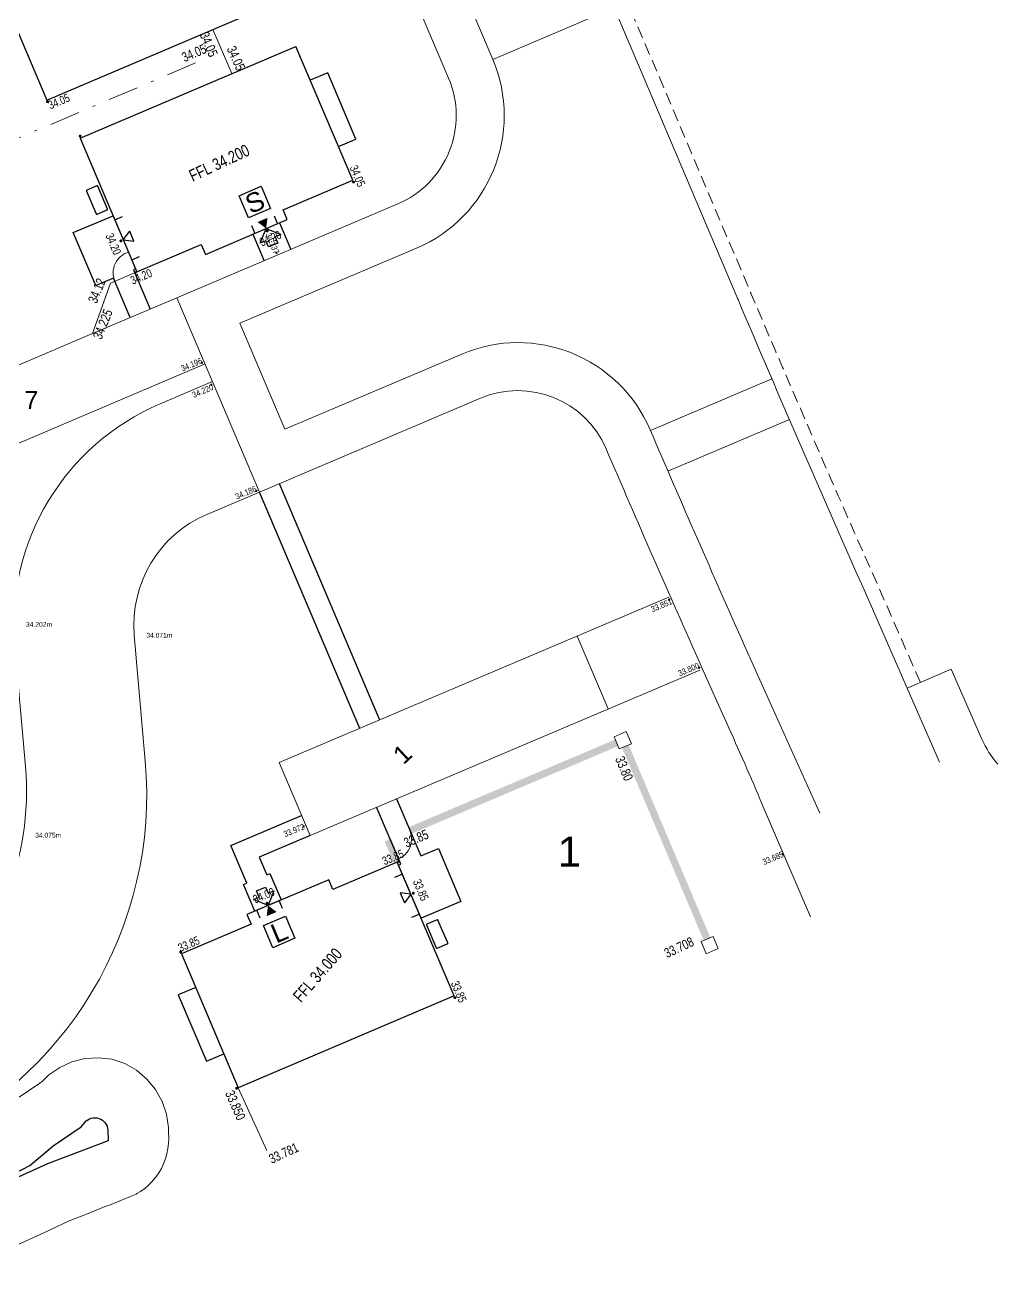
# Model space of a CAD drawing. Header units: metres. Extents: x 337936 to 338610, y 373199 to 374026.
# Drawn here: x 338187.7 to 338228.2, y 373355.8 to 373408.1 of the extents above; entities that cross this region are included whole.
import ezdxf

# ---------------------------------------------------------------- set-up
doc = ezdxf.new("R2010")
doc.units = ezdxf.units.M
doc.linetypes.add('DASHDOT', pattern=[25.4, 12.7, -6.35, 0, -6.35])
doc.linetypes.add('DASHED', pattern=[0.75, 0.5, -0.25])
for name, color, linetype in [('A-WH_HT-Access-Main', 252, 'Continuous'), ('A-WH_HT-Services-ASHP', 252, 'Continuous'), ('A-WH_HT-Wall-Structure', 252, 'Continuous'), ('C-Zz4050-T-SpotLevels', 7, 'Continuous'), ('DGL-Paths', 252, 'Continuous'), ('EARTHWORKS', 252, 'Continuous'), ('EXTERNAL_WORKS_BACK_OF_FOOTWAY_LEVELS', 7, 'Continuous'), ('HOUSE_EXTERNAL_LEVELS', 7, 'Continuous'), ('HOUSE_SLAB_LEVEL', 7, 'Continuous'), ('PLOT_BOUNDARY_ANNOTATION', 7, 'Continuous')]:
    doc.layers.add(name, color=color, linetype=linetype)
doc.layers.add('A-WH_HT-Wall-Door Openings', color=252, linetype='Continuous', plot=False)
for name, color, linetype, lineweight in [('Basin Adoption Boundary', 252, 'Continuous', 0), ('DGL_BT Gates', 252, 'Continuous', 9), ('DGL_BT Rear Fencing', 252, 'DASHDOT', 9), ('DGL_BT-Screen Fence', 252, 'FENCELINE2', 9), ('DGL_BT-Screen Wall', 252, 'Continuous', 9), ('DGL_DRIVE', 252, 'Continuous', 9), ('DGL_Footpath', 252, 'Continuous', 9), ('DGL_Plot Parking', 252, 'Continuous', 9), ('DGL_PlotNo', 252, 'Continuous', 9), ('DGL_ROAD_KERBLINE', 252, 'Continuous', 9), ('DGL_VERGE', 252, 'DASHED', 9)]:
    doc.layers.add(name, color=color, linetype=linetype, lineweight=lineweight)
doc.layers.add('HOUSE_DOORS', color=3, linetype='Continuous', true_color=0x00ff00)
doc.styles.add('AnnotativeArial', font='arial.ttf', dxfattribs={"height": 2})
doc.styles.add('ESTROAD', font='arial.ttf', dxfattribs={"width": 0.75})
doc.styles.get("Standard").update_dxf_attribs({"font": 'arial.ttf'})
doc.styles.add('TTE', font='arial.ttf')
doc.linetypes.add('FENCELINE2', pattern='A,6.35,-2.54,[132,ltypeshp.shx,S=2.54,R=0,X=-2.54,Y=0],-2.54,25.4', length=36.83)

msp = doc.modelspace()

# ---------------------------------------------------------------- hatches: boundary and pattern name
at = {"layer": 'EXTERNAL_WORKS_BACK_OF_FOOTWAY_LEVELS'}
h = msp.add_hatch(color=256, dxfattribs=at)
edge = h.paths.add_edge_path(flags=17)
edge.add_ellipse((338198.132, 373398.636), major_axis=(0.0354, 0.0354), ratio=1, start_angle=45, end_angle=225, ccw=False)
edge.add_ellipse((338198.132, 373398.636), major_axis=(0.0354, 0.0354), ratio=1, start_angle=225, end_angle=405, ccw=False)
h = msp.add_hatch(color=256, dxfattribs=at)
edge = h.paths.add_edge_path(flags=17)
edge.add_ellipse((338195.025, 373394.058), major_axis=(0.0354, 0.0354), ratio=1, start_angle=45, end_angle=225, ccw=False)
edge.add_ellipse((338195.025, 373394.058), major_axis=(0.0354, 0.0354), ratio=1, start_angle=225, end_angle=405, ccw=False)
h = msp.add_hatch(color=256, dxfattribs=at)
edge = h.paths.add_edge_path(flags=17)
edge.add_ellipse((338195.416, 373393.137), major_axis=(0.0354, 0.0354), ratio=1, start_angle=45, end_angle=225, ccw=False)
edge.add_ellipse((338195.416, 373393.137), major_axis=(0.0354, 0.0354), ratio=1, start_angle=225, end_angle=405, ccw=False)
h = msp.add_hatch(color=256, dxfattribs=at)
edge = h.paths.add_edge_path(flags=17)
edge.add_ellipse((338197.291, 373388.719), major_axis=(0.0354, 0.0354), ratio=1, start_angle=45, end_angle=225, ccw=False)
edge.add_ellipse((338197.291, 373388.719), major_axis=(0.0354, 0.0354), ratio=1, start_angle=225, end_angle=405, ccw=False)
h = msp.add_hatch(color=256, dxfattribs=at)
edge = h.paths.add_edge_path(flags=17)
edge.add_ellipse((338214.508, 373384.189), major_axis=(0.0354, 0.0354), ratio=1, start_angle=45, end_angle=225, ccw=False)
edge.add_ellipse((338214.508, 373384.189), major_axis=(0.0354, 0.0354), ratio=1, start_angle=225, end_angle=405, ccw=False)
h = msp.add_hatch(color=256, dxfattribs=at)
edge = h.paths.add_edge_path(flags=17)
edge.add_ellipse((338215.753, 373381.349), major_axis=(0.0354, 0.0354), ratio=1, start_angle=45, end_angle=225, ccw=False)
edge.add_ellipse((338215.753, 373381.349), major_axis=(0.0354, 0.0354), ratio=1, start_angle=225, end_angle=405, ccw=False)
h = msp.add_hatch(color=256, dxfattribs=at)
edge = h.paths.add_edge_path(flags=17)
edge.add_ellipse((338199.261, 373374.732), major_axis=(0.0354, 0.0354), ratio=1, start_angle=45, end_angle=225, ccw=False)
edge.add_ellipse((338199.261, 373374.732), major_axis=(0.0354, 0.0354), ratio=1, start_angle=225, end_angle=405, ccw=False)
h = msp.add_hatch(color=256, dxfattribs=at)
edge = h.paths.add_edge_path(flags=17)
edge.add_ellipse((338219.231, 373373.58), major_axis=(0.0354, 0.0354), ratio=1, start_angle=45, end_angle=225, ccw=False)
edge.add_ellipse((338219.231, 373373.58), major_axis=(0.0354, 0.0354), ratio=1, start_angle=225, end_angle=405, ccw=False)
at = {"layer": 'HOUSE_DOORS'}
for points in [[(338197.702, 373399.648), (338197.343, 373399.919), (338197.757, 373400.095)], [(338197.779, 373371.438), (338198.138, 373371.167), (338197.724, 373370.992)]]:
    msp.add_hatch(color=256, dxfattribs=at).paths.add_polyline_path(points, flags=17)
at = {"layer": 'HOUSE_EXTERNAL_LEVELS'}
h = msp.add_hatch(color=256, dxfattribs=at)
edge = h.paths.add_edge_path(flags=17)
edge.add_ellipse((338188.588, 373404.938), major_axis=(-0.0448, 0.0448), ratio=1, start_angle=-22, end_angle=158, ccw=False)
edge.add_ellipse((338188.588, 373404.938), major_axis=(-0.0448, 0.0448), ratio=1, start_angle=158, end_angle=338, ccw=False)
h = msp.add_hatch(color=256, dxfattribs=at)
edge = h.paths.add_edge_path(flags=17)
edge.add_ellipse((338189.947, 373403.505), major_axis=(-0.0448, 0.0448), ratio=1, start_angle=-45, end_angle=135, ccw=False)
edge.add_ellipse((338189.947, 373403.505), major_axis=(-0.0448, 0.0448), ratio=1, start_angle=135, end_angle=315, ccw=False)
h = msp.add_hatch(color=256, dxfattribs=at)
edge = h.paths.add_edge_path(flags=17)
edge.add_ellipse((338201.343, 373401.592), major_axis=(0.0448, 0.0448), ratio=1, start_angle=-22, end_angle=158, ccw=False)
edge.add_ellipse((338201.343, 373401.592), major_axis=(0.0448, 0.0448), ratio=1, start_angle=158, end_angle=338, ccw=False)
h = msp.add_hatch(color=256, dxfattribs=at)
edge = h.paths.add_edge_path(flags=17)
edge.add_ellipse((338197.745, 373399.549), major_axis=(0.0448, 0.0448), ratio=1, start_angle=-22, end_angle=158, ccw=False)
edge.add_ellipse((338197.745, 373399.549), major_axis=(0.0448, 0.0448), ratio=1, start_angle=158, end_angle=338, ccw=False)
h = msp.add_hatch(color=256, dxfattribs=at)
edge = h.paths.add_edge_path(flags=17)
edge.add_ellipse((338191.645, 373399.138), major_axis=(-0.0448, 0.0448), ratio=1, start_angle=158, end_angle=338, ccw=False)
edge.add_ellipse((338191.645, 373399.138), major_axis=(-0.0448, 0.0448), ratio=1, start_angle=-22, end_angle=158, ccw=False)
h = msp.add_hatch(color=256, dxfattribs=at)
edge = h.paths.add_edge_path(flags=17)
edge.add_ellipse((338192.246, 373397.811), major_axis=(-0.0448, 0.0448), ratio=1, start_angle=158, end_angle=338, ccw=False)
edge.add_ellipse((338192.246, 373397.811), major_axis=(-0.0448, 0.0448), ratio=1, start_angle=-22, end_angle=158, ccw=False)
h = msp.add_hatch(color=256, dxfattribs=at)
edge = h.paths.add_edge_path(flags=17)
edge.add_ellipse((338203.235, 373373.276), major_axis=(-0.0448, 0.0448), ratio=1, start_angle=-22, end_angle=158, ccw=False)
edge.add_ellipse((338203.235, 373373.276), major_axis=(-0.0448, 0.0448), ratio=1, start_angle=158, end_angle=338, ccw=False)
h = msp.add_hatch(color=256, dxfattribs=at)
edge = h.paths.add_edge_path(flags=17)
edge.add_ellipse((338197.736, 373371.538), major_axis=(0.0448, 0.0448), ratio=1, start_angle=158, end_angle=338, ccw=False)
edge.add_ellipse((338197.736, 373371.538), major_axis=(0.0448, 0.0448), ratio=1, start_angle=-22, end_angle=158, ccw=False)
h = msp.add_hatch(color=256, dxfattribs=at)
edge = h.paths.add_edge_path(flags=17)
edge.add_ellipse((338203.836, 373371.948), major_axis=(-0.0448, 0.0448), ratio=1, start_angle=-22, end_angle=158, ccw=False)
edge.add_ellipse((338203.836, 373371.948), major_axis=(-0.0448, 0.0448), ratio=1, start_angle=158, end_angle=338, ccw=False)
h = msp.add_hatch(color=256, dxfattribs=at)
edge = h.paths.add_edge_path(flags=17)
edge.add_ellipse((338194.138, 373369.494), major_axis=(-0.0448, 0.0448), ratio=1, start_angle=-22, end_angle=158, ccw=False)
edge.add_ellipse((338194.138, 373369.494), major_axis=(-0.0448, 0.0448), ratio=1, start_angle=158, end_angle=338, ccw=False)
h = msp.add_hatch(color=256, dxfattribs=at)
edge = h.paths.add_edge_path(flags=17)
edge.add_ellipse((338205.566, 373367.597), major_axis=(0.0448, 0.0448), ratio=1, start_angle=-22, end_angle=158, ccw=False)
edge.add_ellipse((338205.566, 373367.597), major_axis=(0.0448, 0.0448), ratio=1, start_angle=158, end_angle=338, ccw=False)
h = msp.add_hatch(color=256, dxfattribs=at)
edge = h.paths.add_edge_path(flags=17)
edge.add_ellipse((338196.469, 373363.815), major_axis=(0.0448, 0.0448), ratio=1, start_angle=158, end_angle=338, ccw=False)
edge.add_ellipse((338196.469, 373363.815), major_axis=(0.0448, 0.0448), ratio=1, start_angle=-22, end_angle=158, ccw=False)

# ---------------------------------------------------------------- linework, layer by layer
at = {"layer": 'A-WH_HT-Access-Main'}
msp.add_lwpolyline([(338197.702, 373399.648), (338198.312, 373399.402), (338198.072, 373399.3), (338198.182, 373399.043), (338197.805, 373398.883), (338197.695, 373399.14), (338197.456, 373399.039), (338197.702, 373399.648)], dxfattribs=at)
at = {"layer": 'A-WH_HT-Access-Main', "elevation": 0}
msp.add_lwpolyline([(338197.779, 373371.438), (338197.169, 373371.685), (338197.409, 373371.786), (338197.299, 373372.044), (338197.676, 373372.204), (338197.786, 373371.946), (338198.025, 373372.048), (338197.779, 373371.438)], dxfattribs=at)
at = {"layer": 'A-WH_HT-Services-ASHP', "elevation": 0}
for points in [[(338191.076, 373400.423, 0.414214), (338191.092, 373400.463), (338190.687, 373401.415, 0.414214), (338190.648, 373401.431), (338190.226, 373401.252, 0.414214), (338190.211, 373401.213), (338190.615, 373400.26, 0.414214), (338190.654, 373400.244)], [(338204.405, 373370.663, 0.414214), (338204.389, 373370.624), (338204.794, 373369.671, 0.414214), (338204.833, 373369.655), (338205.255, 373369.834, 0.414214), (338205.271, 373369.874), (338204.866, 373370.826, 0.414214), (338204.827, 373370.842)]]:
    msp.add_lwpolyline(points, format="xyb", close=True, dxfattribs=at)
at = {"layer": 'A-WH_HT-Wall-Door Openings', "linetype": 'ByBlock'}
for p, q in [((338191.391, 373400.014), (338191.715, 373400.152)), ((338197.094, 373399.773), (338197.232, 373399.449)), ((338198.035, 373400.173), (338198.173, 373399.848)), ((338192.098, 373398.348), (338192.423, 373398.485)), ((338203.383, 373372.739, 0), (338203.059, 373372.601, 0)), ((338198.387, 373371.314, 0), (338198.25, 373371.638, 0)), ((338197.446, 373370.914, 0), (338197.308, 373371.239, 0)), ((338204.09, 373371.073, 0), (338203.766, 373370.935, 0))]:
    msp.add_line(p, q, dxfattribs=at)
at = {"layer": 'A-WH_HT-Wall-Structure', "linetype": 'ByBlock'}
for p, q in [((338189.944, 373403.422), (338198.945, 373407.243)), ((338205.537, 373367.665, 0), (338196.536, 373363.844, 0))]:
    msp.add_line(p, q, dxfattribs=at)
at = {"layer": 'A-WH_HT-Wall-Structure', "lineweight": -3}
for p, q in [((338200.268, 373406.141), (338199.543, 373405.833)), ((338201.441, 373403.377), (338200.268, 373406.141)), ((338200.716, 373403.069), (338201.441, 373403.377)), ((338194.765, 373368.017, 0), (338194.04, 373367.71, 0)), ((338194.04, 373367.71, 0), (338195.213, 373364.946, 0)), ((338195.213, 373364.946, 0), (338195.938, 373365.254, 0))]:
    msp.add_line(p, q, dxfattribs=at)
at = {"layer": 'A-WH_HT-Wall-Structure', "lineweight": -3, "elevation": 0}
msp.add_lwpolyline([(338196.727, 373408.474), (338193.522, 373416.024), (338185.35, 373412.555), (338188.555, 373405.005)], close=True, dxfattribs=at)
at = {"layer": 'A-WH_HT-Wall-Structure', "lineweight": -3}
msp.add_lwpolyline([(338189.944, 373403.422), (338192.314, 373397.839), (338194.998, 373398.978), (338195.17, 373398.573), (338198.578, 373400.02), (338198.406, 373400.425), (338201.315, 373401.66), (338198.945, 373407.243)], dxfattribs=at)
at = {"layer": 'A-WH_HT-Wall-Structure', "lineweight": -3, "elevation": 0}
msp.add_lwpolyline([(338205.537, 373367.665), (338203.167, 373373.247), (338200.483, 373372.108), (338200.312, 373372.513), (338196.903, 373371.067), (338197.075, 373370.662), (338194.166, 373369.427), (338196.536, 373363.844)], dxfattribs=at)
at = {"layer": 'Basin Adoption Boundary', "flags": 128}
msp.add_lwpolyline([(338187.405, 373363.443), (338188.264, 373364.033), (338188.36, 373364.099), (338188.636, 373364.374), (338189.095, 373364.692), (338189.604, 373364.922), (338190.147, 373365.058), (338190.708, 373365.093), (338191.268, 373365.027), (338191.565, 373364.935), (338191.805, 373364.85), (338192.296, 373364.569), (338192.727, 373364.204), (338193.086, 373363.768), (338193.361, 373363.275), (338193.543, 373362.739), (338193.625, 373362.188), (338193.636, 373362.002), (338193.639, 373361.743), (338193.632, 373361.523), (338193.607, 373361.305), (338193.565, 373361.091), (338193.504, 373360.881), (338193.427, 373360.677), (338193.333, 373360.48), (338193.223, 373360.292), (338193.098, 373360.114), (338192.966, 373359.956), (338192.959, 373359.947), (338192.807, 373359.791), (338192.77, 373359.758), (338192.641, 373359.649), (338192.464, 373359.522), (338192.309, 373359.429), (338192.295, 373359.42), (338192.276, 373359.41), (338192.078, 373359.318), (338192.041, 373359.303), (338191.74, 373359.181), (338191.167, 373358.954), (338191.078, 373358.92), (338190.853, 373358.833), (338190.611, 373358.734), (338190.148, 373358.551), (338190.07, 373358.521), (338189.735, 373358.392), (338189.491, 373358.295), (338188.731, 373357.936), (338188.586, 373357.869), (338187.821, 373357.52), (338186.911, 373357.105)], dxfattribs=at)
at = {"layer": 'DGL-Paths'}
for p, q in [((338198.255, 373399.883), (338198.724, 373398.778)), ((338197.15, 373399.414), (338197.619, 373398.309))]:
    msp.add_line(p, q, dxfattribs=at)
at = {"layer": 'DGL-Paths', "flags": 128}
msp.add_lwpolyline([(338192.034, 373395.939), (338191.337, 373397.582), (338190.6, 373397.269), (338189.663, 373399.479), (338191.32, 373400.182), (338192.257, 373397.973), (338192.165, 373397.934), (338192.863, 373396.29)], dxfattribs=at)
at = {"layer": 'DGL-Paths'}
for points in [[(338198.251, 373389.018), (338202.431, 373379.171)], [(338201.602, 373378.819), (338197.422, 373388.666)], [(338203.134, 373375.884), (338204.144, 373373.505), (338204.881, 373373.817), (338205.818, 373371.608), (338204.162, 373370.905), (338203.224, 373373.114), (338203.316, 373373.153), (338202.306, 373375.533)], [(338199.53, 373374.354), (338197.412, 373373.455), (338197.724, 373372.719), (338197.862, 373372.777), (338198.331, 373371.673), (338197.227, 373371.204), (338196.758, 373372.308), (338196.896, 373372.367), (338196.232, 373373.932), (338199.178, 373375.183)]]:
    msp.add_lwpolyline(points, dxfattribs=at)
at = {"layer": 'DGL_BT Gates'}
for centre, start, end in [((338192.222, 373397.8), 106.6206, 203), ((338202.868, 373374.207, 0), 293, 23)]:
    msp.add_arc(centre, 0.9, start, end, dxfattribs=at)
at = {"layer": 'DGL_BT Rear Fencing', "ltscale": 0.1}
msp.add_lwpolyline([(338179.004, 373399.865), (338195.874, 373407.026)], dxfattribs=at)
at = {"layer": 'DGL_BT-Screen Fence', "ltscale": 0.03}
msp.add_lwpolyline([(338195.483, 373407.946), (338196.265, 373406.105)], dxfattribs=at)
at = {"layer": 'DGL_BT-Screen Fence', "ltscale": 0.03, "flags": 128}
for points in [[(338192.314, 373397.839), (338191.209, 373397.37), (338190.469, 373395.275), (338182.369, 373391.836)], [(338196.536, 373363.844), (338197.724, 373361.23)]]:
    msp.add_lwpolyline(points, dxfattribs=at)
at = {"layer": 'DGL_BT-Screen Fence', "ltscale": 0.03}
for points in [[(338212.207, 373378.47), (338212.422, 373377.963), (338212.928, 373378.178), (338212.713, 373378.685)], [(338215.831, 373369.931), (338216.046, 373369.425), (338216.552, 373369.639), (338216.337, 373370.146)]]:
    msp.add_lwpolyline(points, close=True, dxfattribs=at)
at = {"layer": 'DGL_BT-Screen Wall', "const_width": 0.3, "elevation": 0}
for points in [[(338203.697, 373374.559), (338212.314, 373378.216)], [(338203.167, 373373.247), (338202.776, 373374.168)]]:
    msp.add_lwpolyline(points, dxfattribs=at)
at = {"layer": 'DGL_BT-Screen Wall', "const_width": 0.3}
msp.add_lwpolyline([(338212.675, 373378.071), (338216.084, 373370.038)], dxfattribs=at)
at = {"layer": 'DGL_DRIVE'}
for p, q in [((338193.984, 373396.766, 0), (338190.469, 373395.275, 0)), ((338211.957, 373379.629, 0), (338210.667, 373382.667, 0))]:
    msp.add_line(p, q, dxfattribs=at)
at = {"layer": 'DGL_DRIVE', "flags": 128}
for points in [[(338195.156, 373394.005), (338185.031, 373389.707), (338183.858, 373392.468)], [(338214.489, 373384.289), (338198.241, 373377.392), (338199.53, 373374.354), (338215.779, 373381.251)]]:
    msp.add_lwpolyline(points, dxfattribs=at)
for points in [[(338195.469, 373393.268), (338193.28, 373392.339, 0.32492), (338187.225, 373382.263), (338187.665, 373377.234, -0.240948), (338183.553, 373367.106, -0.50849), (338178.831, 373368.204), (338177.785, 373370.669, -0.155491), (338177.447, 373374.297, 0.155491), (338177.109, 373377.925), (338171.586, 373375.581)], [(338171.586, 373375.581), (338167.167, 373373.705, 0.155491), (338169.542, 373370.942, -0.155491), (338171.917, 373368.178), (338172.741, 373366.237, -0.414214), (338170.622, 373360.992), (338168.227, 373359.975), (338169.985, 373355.833), (338182.976, 373361.347, 0.324921), (338192.663, 373377.47), (338192.206, 373382.698, -0.32492), (338195.233, 373387.737), (338197.422, 373388.666)]]:
    msp.add_lwpolyline(points, format="xyb", dxfattribs=at)
at = {"layer": 'DGL_Footpath', "flags": 128}
for points in [[(338195.291, 373429.517), (338205.308, 373405.919)], [(338224.426, 373380.495), (338226.264, 373381.282)]]:
    msp.add_lwpolyline(points, dxfattribs=at)
for points in [[(338220.395, 373370.963), (338218.304, 373375.846, 0.004679), (338216.798, 373379.273), (338215.832, 373381.417, -0.003071), (338211.873, 373390.474, 0.412881), (338206.635, 373392.577), (338197.422, 373388.666), (338193.984, 373396.766), (338203.189, 373400.674, 0.414214), (338205.308, 373405.919)], [(338228.209, 373377.324, -0.077769), (338227.543, 373378.366), (338226.264, 373381.282)]]:
    msp.add_lwpolyline(points, format="xyb", dxfattribs=at)
at = {"layer": 'DGL_ROAD_KERBLINE'}
for points in [[(338225.779, 373377.409), (338222.684, 373384.467, -0.004178), (338217.375, 373396.686, -0.00003), (338217.337, 373396.775), (338202.195, 373432.448, 0.122785), (338192.659, 373445.103), (338187.694, 373449.123)], [(338220.791, 373375.28), (338217.658, 373382.234, -0.003069), (338213.71, 373391.264, 0.412881), (338205.854, 373394.418), (338198.482, 373391.288), (338196.606, 373395.707), (338203.97, 373398.833)]]:
    msp.add_lwpolyline(points, format="xyb", dxfattribs=at)
at = {"layer": 'DGL_ROAD_KERBLINE', "flags": 128}
for points in [[(338197.132, 373430.299), (338207.149, 373406.7)], [(338207.149, 373406.7), (338212.211, 373408.849)], [(338213.721, 373391.239), (338218.784, 373393.388)], [(338214.454, 373389.54), (338219.517, 373391.689)]]:
    msp.add_lwpolyline(points, dxfattribs=at)
at = {"layer": 'DGL_ROAD_KERBLINE'}
msp.add_arc((338201.626, 373404.356), 6, 293, 23, dxfattribs=at)
at = {"layer": 'DGL_VERGE', "flags": 128}
msp.add_lwpolyline([(338224.977, 373380.731), (338223.233, 373384.71, -0.004178), (338217.927, 373396.921, -0.00003), (338217.889, 373397.009), (338202.747, 373432.682, 0.122785), (338193.036, 373445.569), (338191.07, 373447.162)], format="xyb", dxfattribs=at)
at = {"layer": 'EARTHWORKS', "flags": 128}
msp.add_lwpolyline([(338185.719, 373359.373), (338182.848, 373358.074), (338179.943, 373356.809), (338179.793, 373356.898), (338181.436, 373357.593), (338184.516, 373358.866), (338187.853, 373360.604), (338188.826, 373361.424), (338189.993, 373362.216), (338190.145, 373362.399, -0.685771), (338191.1, 373362.077), (338191.119, 373361.632), (338188.589, 373360.673), (338185.719, 373359.373)], format="xyb", dxfattribs=at)
at = {"layer": 'HOUSE_DOORS'}
for p, q in [((338191.744, 373399.181), (338192.015, 373399.54)), ((338192.191, 373399.126), (338192.015, 373399.54)), ((338191.744, 373399.181), (338192.191, 373399.126)), ((338203.29, 373371.961), (338203.466, 373371.546)), ((338203.737, 373371.906), (338203.29, 373371.961)), ((338203.737, 373371.906), (338203.466, 373371.546))]:
    msp.add_line(p, q, dxfattribs=at)
at = {"layer": 'HOUSE_EXTERNAL_LEVELS', "color": 0, "flags": 128}
for points in [[(338196.578, 373401.018), (338197.498, 373401.409), (338197.889, 373400.488), (338196.969, 373400.097), (338196.578, 373401.018)], [(338197.592, 373370.598), (338198.513, 373370.989), (338198.903, 373370.069), (338197.983, 373369.678), (338197.592, 373370.598)]]:
    msp.add_lwpolyline(points, dxfattribs=at)

# ---------------------------------------------------------------- texts
at = {"layer": 'C-Zz4050-T-SpotLevels', "color": 7, "linetype": 'Continuous', "lineweight": -3, "char_height": 0.2, "attachment_point": 4, "style": 'TTE'}
for s, insert in [('34.202m', (338187.688, 373383.153, 34.202)), ('34.071m', (338192.707, 373382.698, 34.071)), ('34.075m', (338188.072, 373374.365, 34.075))]:
    msp.add_mtext(s, dxfattribs=dict(at, insert=insert))
at = {"layer": 'DGL_Plot Parking', "insert": (338187.911, 373392.497), "char_height": 0.75, "attachment_point": 5, "style": 'AnnotativeArial'}
msp.add_mtext('7', dxfattribs=at)
at = {"layer": 'DGL_Plot Parking', "insert": (338203.385, 373377.751), "char_height": 0.75, "attachment_point": 5, "rotation": 43, "style": 'AnnotativeArial'}
msp.add_mtext('1', dxfattribs=at)
at = {"layer": 'DGL_PlotNo', "insert": (338210.34, 373373.681), "char_height": 1.25, "width": 2.66537, "attachment_point": 5, "style": 'AnnotativeArial'}
msp.add_mtext('1', dxfattribs=at)
at = {"layer": 'EXTERNAL_WORKS_BACK_OF_FOOTWAY_LEVELS', "linetype": 'Continuous', "style": 'ESTROAD', "width": 0.75}
for s, rotation, p in [('34.137', 293, (338197.671, 373399.406)), ('34.196', 23, (338194.216, 373393.689)), ('34.220', 23, (338194.685, 373392.585)), ('34.186', 23, (338196.482, 373388.35)), ('33.851', 23, (338213.81, 373383.65)), ('33.800', 23, (338214.944, 373380.981)), ('33.972', 22.2917, (338198.487, 373374.281)), ('33.685', 22.9999, (338218.46, 373373.118))]:
    msp.add_text(s, height=0.25, rotation=rotation, dxfattribs=at).set_placement(p)
at = {"layer": 'HOUSE_DOORS', "color": 100, "linetype": 'Continuous', "style": 'ESTROAD', "width": 0.75}
for s, rotation, p in [('34.20', 293, (338190.993, 373399.359)), ('34.20', 23, (338197.524, 373398.896)), ('34.00', 23, (338197.249, 373371.515)), ('33.85', 293, (338203.813, 373372.437))]:
    msp.add_text(s, height=0.35, rotation=rotation, dxfattribs=at).set_placement(p)
at = {"layer": 'HOUSE_EXTERNAL_LEVELS', "color": 0, "linetype": 'Continuous', "style": 'ESTROAD', "width": 0.75}
for s, rotation, p in [('34.05', 23, (338188.71, 373404.611)), ('34.05', 293, (338201.173, 373402.192)), ('34.20', 23, (338192.139, 373397.306)), ('33.85', 23, (338202.635, 373373.105)), ('33.85', 23, (338194.122, 373369.492)), ('33.85', 293, (338205.395, 373368.197))]:
    msp.add_text(s, height=0.35, rotation=rotation, dxfattribs=at).set_placement(p)
at = {"layer": 'HOUSE_EXTERNAL_LEVELS', "color": 0, "char_height": 0.8, "width": 0.8, "attachment_point": 5, "rotation": 23, "line_spacing_factor": 0.888}
for s, insert in [('\\W1.00;S', (338197.234, 373400.753)), ('\\W1.00;L', (338198.248, 373370.334))]:
    msp.add_mtext(s, dxfattribs=dict(at, insert=insert))
at = {"layer": 'HOUSE_SLAB_LEVEL', "color": 1, "linetype": 'Continuous', "true_color": 0xff0000, "style": 'ESTROAD', "width": 0.75}
for s, rotation, p in [('FFL 34.200', 25.1178, (338194.637, 373401.591)), ('FFL 34.000', 49, (338199.153, 373367.366))]:
    msp.add_text(s, height=0.5, rotation=rotation, dxfattribs=at).set_placement(p)
at = {"layer": 'PLOT_BOUNDARY_ANNOTATION', "linetype": 'Continuous', "style": 'ESTROAD', "width": 0.75}
for s, rotation, p in [('34.05', 293, (338194.923, 373407.727)), ('34.05', 23, (338194.291, 373406.578)), ('34.05', 294.317, (338196.05, 373407.14)), ('34.12', 67.9246, (338190.632, 373396.497)), ('34.225', 67.9246, (338190.834, 373394.998)), ('33.80', 293, (338212.241, 373377.553)), ('33.85', 23, (338203.548, 373373.842)), ('33.708', 24.9964, (338214.414, 373369.24)), ('33.850', 293.8641, (338195.979, 373363.617)), ('33.781', 24.9964, (338197.936, 373360.665))]:
    msp.add_text(s, height=0.4, rotation=rotation, dxfattribs=at).set_placement(p)

doc.saveas('drawing.dxf')
